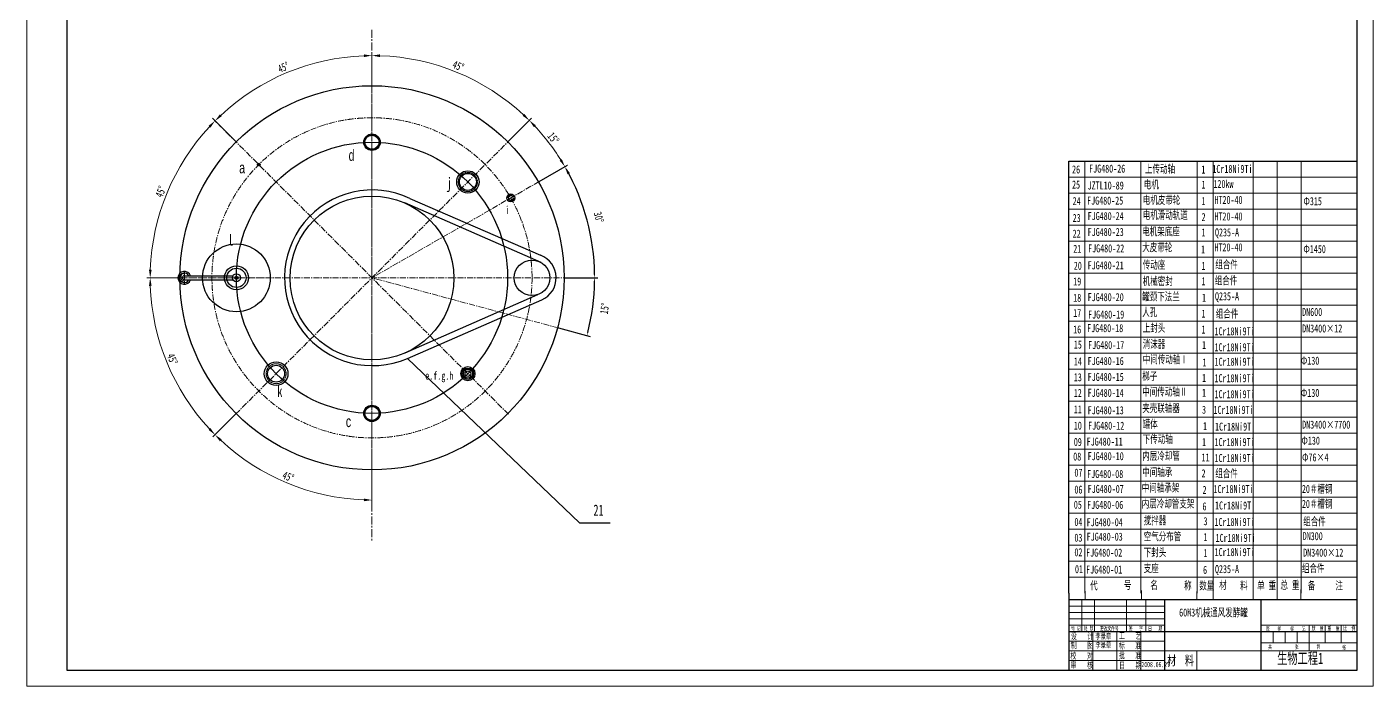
# Model space of a CAD drawing. Header units: millimetres. Extents: x 0 to 16820, y 0 to 23780.
# Drawn here: x 0 to 16820, y 0 to 8236 of the extents above; entities that cross this region are included whole.
import ezdxf

# ---------------------------------------------------------------- set-up
doc = ezdxf.new("R2010")
doc.units = ezdxf.units.MM
doc.header["$LTSCALE"] = 20
doc.linetypes.add('CENTER', pattern=[2, 1.25, -0.25, 0.25, -0.25])
for name, color, linetype, lineweight in [('text', 2, 'Continuous', 13), ('中心线', 1, 'CENTER', 13), ('尺寸线', 2, 'Continuous', 15), ('粗实线', 7, 'Continuous', 25), ('细实线', 3, 'Continuous', 15)]:
    doc.layers.add(name, color=color, linetype=linetype, lineweight=lineweight)
doc.styles.add('DIM', font='SIMFANG.TTF', dxfattribs={"width": 0.67, "height": 140})
doc.styles.add('汉字', font='SIMFANG.TTF', dxfattribs={"width": 0.67, "height": 100})
doc.dimstyles.new('机械', dxfattribs={"dimscale": 20, "dimtxt": 5, "dimasz": 2, "dimexe": 2, "dimexo": 0, "dimgap": 5, "dimtad": 2, "dimdec": 1, "dimlfac": 0.708333, "dimdsep": 46, "dimtxsty": 'DIM', "dimcen": 2.5, "dimadec": 0, "dimazin": 0, "dimtfac": 1, "dimtdec": 1, "dimtmove": 0, "dimatfit": 3, "dimfxl": 0, "dimarcsym": 0})

# ---------------------------------------------------------------- blocks, each defined once
blk = doc.blocks.new('*D0')
at = {"color": 0, "lineweight": -2}
for p, q in [((6402, 6305), (6756, 6509)), ((6724, 5101), (7133, 5101))]:
    blk.add_line(p, q, dxfattribs=at)
blk.add_arc((4317, 5101), 2777, 0.8254, 29.1746, dxfattribs=at)
at = {"color": 0}
for points in [[(6735, 6451), (6747, 6458), (6721, 6489)], [(7100, 5141), (7086, 5141), (7093, 5101)]]:
    blk.add_solid(points, dxfattribs=at)
at = {"layer": 'Defpoints', "color": 0}
for p in [(6402, 6305), (7051, 5583), (1900, 5101), (4312, 5098), (6724, 5101)]:
    blk.add_point(p, dxfattribs=at)
at = {"color": 0, "insert": (7144, 5858), "char_height": 100, "attachment_point": 5, "rotation": 285, "style": 'DIM'}
blk.add_mtext('30°', dxfattribs=at)
blk = doc.blocks.new('*D1')
at = {"color": 0, "lineweight": -2}
for p, q in [((6724, 5101), (7133, 5101)), ((6641, 4475), (7037, 4368))]:
    blk.add_line(p, q, dxfattribs=at)
blk.add_arc((4303, 5101), 2790, 345.8214, 359.1786, dxfattribs=at)
at = {"color": 0}
for points in [[(7086, 5061), (7100, 5061), (7093, 5101)], [(7015, 4416), (7002, 4419), (6998, 4379)]]:
    blk.add_solid(points, dxfattribs=at)
at = {"layer": 'Defpoints', "color": 0}
for p in [(1900, 5101), (4312, 5099), (6724, 5101), (7051, 4616), (6641, 4475)]:
    blk.add_point(p, dxfattribs=at)
at = {"color": 0, "insert": (7218, 4717), "char_height": 100, "attachment_point": 5, "rotation": 82.5, "style": 'DIM'}
blk.add_mtext('15°', dxfattribs=at)

msp = doc.modelspace()

# ---------------------------------------------------------------- linework, layer by layer
at = {"color": 4, "linetype": 'ByBlock'}
for p, q in [((4784.85, 6093.57), (6418.68, 5382.62)), ((6425.46, 5291.83), (4721.05, 6035.91))]:
    msp.add_line(p, q, dxfattribs=at)
at = {"color": 4}
for p, q in [((6378.29, 4888.78), (4723.64, 4160.98)), ((4754.74, 4094.53), (6431.84, 4824.49))]:
    msp.add_line(p, q, dxfattribs=at)
at = {"linetype": 'ByBlock'}
msp.add_circle((4311.54, 5100.87), 2400, dxfattribs=at)
at = {"color": 6, "linetype": 'ByBlock'}
msp.add_circle((4311.54, 5100.87), 1694.12, dxfattribs=at)
at = {"color": 6}
for centre in [(5509.46, 6298.8), (3113.62, 3902.95)]:
    msp.add_circle(centre, 105.88, dxfattribs=at)
at = {"color": 4, "linetype": 'ByBlock'}
msp.add_circle((4311.54, 5097.88), 1023.53, dxfattribs=at)
msp.add_circle((2617.42, 5100.87), 423.53)
at = {"color": 4}
for centre, radius in [((6311.54, 5100.87), 222.35), ((3113.62, 3902.95), 147.95)]:
    msp.add_circle(centre, radius, dxfattribs=at)
for centre, radius, start, end in [((4316.73, 5100.87), 1097.53, 64.752831, 293.521189), ((6311.54, 5100.87), 301.43, 293.521189, 69.17991)]:
    msp.add_arc(centre, radius, start, end, dxfattribs=at)
at = {"layer": '中心线', "ltscale": 4}
msp.add_line((4311.54, 8200.58), (4311.54, 1812.87), dxfattribs=at)
at = {"layer": '中心线', "ltscale": 3}
for p, q in [((4311.54, 7512.87), (4311.54, 2688.87)), ((4311.54, 7512.87), (4311.54, 2688.87)), ((2317.5, 7094.91), (6017.08, 3395.33)), ((2317.5, 7094.91), (6017.08, 3395.33)), ((2606, 3395.33), (6017.08, 6806.42)), ((2606, 3395.33), (6017.08, 6806.42)), ((6401.69, 6304.63), (4311.54, 5100.87)), ((6401.69, 6304.63), (4311.54, 5100.87)), ((2967.42, 5100.87), (1887.42, 5100.87)), ((2967.42, 5100.87), (1887.42, 5100.87)), ((2967.42, 5100.87), (1887.42, 5100.87)), ((2967.42, 5100.87), (1887.42, 5100.87)), ((1899.54, 5100.87), (6723.54, 5100.87)), ((1899.54, 5100.87), (6723.54, 5100.87)), ((1967.42, 5180.87), (1967.42, 5020.87)), ((1967.42, 5180.87), (1967.42, 5020.87)), ((1967.42, 5180.87), (1967.42, 5020.87)), ((1967.42, 5180.87), (1967.42, 5020.87)), ((6640.8, 4474.56), (4311.54, 5100.87)), ((6640.8, 4474.56), (4311.54, 5100.87))]:
    msp.add_line(p, q, dxfattribs=at)
for centre, radius in [((4311.54, 5100.87), 2000), ((4311.54, 5100.87), 2000), ((6044.89, 6098.63), 38), ((6044.89, 6098.63), 38)]:
    msp.add_circle(centre, radius, dxfattribs=at)
at = {"layer": '中心线', "color": 1}
msp.add_circle((5509.46, 6298.8), 119.79, dxfattribs=at)
at = {"layer": '中心线', "color": 4}
msp.add_circle((3113.62, 3902.95), 124.61, dxfattribs=at)
at = {"layer": '尺寸线'}
for p, q in [((4311.54, 7512.87), (4310.67, 7917.58)), ((4311.54, 7512.87), (4310.67, 7917.58)), ((4311.54, 7512.87), (4310.67, 7917.58)), ((4311.54, 7512.87), (4310.67, 7917.58)), ((2606, 6806.42), (2321.99, 7089.56)), ((2606, 6806.42), (2321.99, 7089.56)), ((2606, 6806.42), (2321.99, 7089.56)), ((2606, 6806.42), (2321.99, 7089.56)), ((6017.08, 6806.42), (6305.41, 7095.62)), ((6017.08, 6806.42), (6305.41, 7095.62)), ((6017.08, 6806.42), (6305.41, 7095.62)), ((6017.08, 6806.42), (6305.41, 7095.62)), ((6401.69, 6304.63), (6756.07, 6509.23)), ((6401.69, 6304.63), (6756.07, 6509.23)), ((6401.69, 6304.63), (6756.07, 6509.23)), ((6401.69, 6304.63), (6756.07, 6509.23)), ((1899.54, 5100.87), (1500.01, 5100.87)), ((1899.54, 5100.87), (1500.01, 5100.87)), ((1899.54, 5100.87), (1500.01, 5100.87)), ((1899.54, 5100.87), (1500.01, 5100.87)), ((2606, 3395.33), (2321.99, 3112.18)), ((2606, 3395.33), (2321.99, 3112.18)), ((2606, 3395.33), (2321.99, 3112.18)), ((2606, 3395.33), (2321.99, 3112.18)), ((4311.54, 2688.87), (4310.67, 2284.17)), ((4311.54, 2688.87), (4310.67, 2284.17))]:
    msp.add_line(p, q, dxfattribs=at)
for start, end in [(92.186805, 133.023473), (92.186805, 133.023473), (47.150837, 88.059706), (47.150837, 88.059706), (137.150572, 177.936451), (137.150572, 177.936451), (32.063549, 43.023738), (32.063549, 43.023738), (182.063549, 222.849428), (226.976527, 267.813195), (226.976527, 267.813195)]:
    msp.add_arc((4316.73, 5100.87), 2776.71, start, end, dxfattribs=at)
for points in [[(4210.44, 7892.23), (4211.11, 7858.9), (4310.75, 7877.58)], [(4210.44, 7892.23), (4211.11, 7858.9), (4310.75, 7877.58)], [(4410.48, 7859.33), (4411.01, 7892.66), (4310.75, 7877.58)], [(4410.48, 7859.33), (4411.01, 7892.66), (4310.75, 7877.58)], [(2433.77, 7118.88), (2410.59, 7142.84), (2350.31, 7061.32)], [(2433.77, 7118.88), (2410.59, 7142.84), (2350.31, 7061.32)], [(6216.64, 7148.63), (6193.54, 7124.6), (6277.17, 7067.3)], [(6216.64, 7148.63), (6193.54, 7124.6), (6277.17, 7067.3)], [(6334.73, 6983.84), (6358.68, 7007.02), (6277.17, 7067.3)], [(6334.73, 6983.84), (6358.68, 7007.02), (6277.17, 7067.3)], [(2268.98, 7000.8), (2293.01, 6977.69), (2350.31, 7061.32)], [(2268.98, 7000.8), (2293.01, 6977.69), (2350.31, 7061.32)], [(6684.16, 6583.51), (6655.6, 6566.33), (6721.43, 6489.23)], [(6684.16, 6583.51), (6655.6, 6566.33), (6721.43, 6489.23)], [(6755.28, 6393.67), (6784.45, 6409.81), (6721.43, 6489.23)], [(6755.28, 6393.67), (6784.45, 6409.81), (6721.43, 6489.23)], [(1558.48, 5200.56), (1525.15, 5201.16), (1540.01, 5100.87)], [(1558.48, 5200.56), (1525.15, 5201.16), (1540.01, 5100.87)], [(1525.15, 5000.59), (1558.48, 5001.19), (1540.01, 5100.87)], [(1525.15, 5000.59), (1558.48, 5001.19), (1540.01, 5100.87)], [(2293.01, 3224.05), (2268.98, 3200.95), (2350.31, 3140.42)], [(2293.01, 3224.05), (2268.98, 3200.95), (2350.31, 3140.42)], [(2410.59, 3058.91), (2433.77, 3082.87), (2350.31, 3140.42)], [(2410.59, 3058.91), (2433.77, 3082.87), (2350.31, 3140.42)], [(4211.11, 2342.84), (4210.44, 2309.52), (4310.75, 2324.17)], [(4211.11, 2342.84), (4210.44, 2309.52), (4310.75, 2324.17)]]:
    msp.add_solid(points, dxfattribs=at)
at = {"layer": '粗实线'}
for p, q in [((500, 23580), (500, 200)), ((500, 23580), (500, 200)), ((16620, 200), (16620, 23580)), ((16620, 200), (16620, 23580)), ((13020, 1160), (13020, 1080)), ((13020, 1160), (13020, 1080)), ((13020, 1080), (16620, 1080)), ((13020, 1080), (13020, 200)), ((13020, 1080), (16620, 1080)), ((13020, 1080), (13020, 200)), ((14220, 200), (14220, 1080)), ((14220, 200), (14220, 1080)), ((15420, 200), (15420, 1080)), ((15420, 200), (15420, 1080)), ((16620, 200), (16620, 1080)), ((16620, 200), (16620, 1080)), ((13020, 680), (14220, 680)), ((13020, 680), (14220, 680)), ((14220, 680), (15420, 680)), ((14220, 680), (15420, 680)), ((15420, 680), (16620, 680)), ((15420, 680), (16620, 680)), ((500, 200), (16620, 200)), ((500, 200), (16620, 200)), ((13020, 200), (16620, 200)), ((13020, 200), (16620, 200))]:
    msp.add_line(p, q, dxfattribs=at)
at = {"layer": '粗实线', "ltscale": 4}
for p, q in [((13020, 6560), (16620, 6560)), ((13020, 6560), (16620, 6560)), ((13020, 2760), (13020, 6560)), ((13020, 2760), (13020, 6360)), ((13020, 2160), (13020, 2760)), ((13020, 2160), (13020, 2760)), ((13020, 1160), (13020, 2160)), ((13020, 1160), (13020, 2160))]:
    msp.add_line(p, q, dxfattribs=at)
at = {"layer": '粗实线', "ltscale": 3}
for p, q in [((1967.42, 5125.87), (2579.97, 5125.87)), ((1967.42, 5125.87), (2579.97, 5125.87)), ((1967.42, 5125.87), (2579.97, 5125.87)), ((1967.42, 5125.87), (2579.97, 5125.87)), ((1967.42, 5075.87), (2579.97, 5075.87)), ((1967.42, 5075.87), (2579.97, 5075.87)), ((1967.42, 5075.87), (2579.97, 5075.87)), ((1967.42, 5075.87), (2579.97, 5075.87))]:
    msp.add_line(p, q, dxfattribs=at)
at = {"layer": '粗实线', "color": 3, "linetype": 'ByBlock'}
for centre, radius in [((4311.54, 6794.99), 102.9), ((4311.54, 6794.99), 88.24), ((2897.33, 6515.09), 16.32), ((2897.33, 6515.09), 14.12), ((5509.46, 3902.95), 88.24), ((5509.46, 3902.95), 70.59), ((5509.46, 3902.95), 56.47), ((5509.46, 3902.95), 35.29), ((4311.54, 3406.76), 102.9), ((4311.54, 3406.76), 88.24)]:
    msp.add_circle(centre, radius, dxfattribs=at)
at = {"layer": '粗实线', "color": 3, "linetype": 'CENTER'}
for centre, radius in [((4311.54, 6794.99), 94.64), ((4311.54, 6794.99), 88.24), ((4311.54, 3406.76), 94.64), ((4311.54, 3406.76), 88.24)]:
    msp.add_circle(centre, radius, dxfattribs=at)
at = {"layer": '粗实线', "color": 1, "linetype": 'CENTER'}
msp.add_circle((2897.33, 6515.09), 14.93, dxfattribs=at)
at = {"layer": '粗实线', "color": 1}
msp.add_circle((5509.46, 6298.8), 139.37, dxfattribs=at)
at = {"layer": '粗实线', "ltscale": 3}
for centre, radius in [((6044.89, 6098.63), 50), ((6044.89, 6098.63), 50), ((2617.42, 5100.87), 150), ((2617.42, 5100.87), 150), ((2617.42, 5100.87), 150), ((2617.42, 5100.87), 120), ((2617.42, 5100.87), 120), ((2617.42, 5100.87), 120), ((2617.42, 5100.87), 120), ((2617.42, 5100.87), 50), ((2617.42, 5100.87), 50), ((2617.42, 5100.87), 50), ((2617.42, 5100.87), 50), ((2617.42, 5100.87), 20), ((2617.42, 5100.87), 20), ((2617.42, 5100.87), 20), ((2617.42, 5100.87), 20)]:
    msp.add_circle(centre, radius, dxfattribs=at)
for radius, start, end in [(80, 18.209957, 341.790043), (80, 18.209957, 341.790043), (80, 18.209957, 341.790043), (80, 18.209957, 341.790043), (60, 24.624318, 335.375682), (60, 24.624318, 335.375682), (60, 24.624318, 335.375682), (60, 24.624318, 335.375682), (25, 90, 270), (25, 90, 270), (25, 90, 270), (25, 90, 270)]:
    msp.add_arc((1967.42, 5100.87), radius, start, end, dxfattribs=at)
at = {"layer": '细实线'}
for p, q in [((0, 23780), (0, 0)), ((0, 23780), (0, 0)), ((16820, 0), (16820, 23780)), ((16820, 0), (16820, 23780)), ((13020, 6160), (16620, 6160)), ((13020, 6160), (16620, 6160)), ((13020, 5960), (16620, 5960)), ((13020, 5960), (16620, 5960)), ((13020, 5760), (16620, 5760)), ((13020, 5760), (16620, 5760)), ((13020, 5560), (16620, 5560)), ((13020, 5560), (16620, 5560)), ((13020, 5360), (16620, 5360)), ((13020, 5360), (16620, 5360)), ((13020, 5160), (16620, 5160)), ((13020, 5160), (16620, 5160)), ((13020, 4960), (16620, 4960)), ((13020, 4960), (16620, 4960)), ((13020, 4760), (16620, 4760)), ((13020, 4760), (16620, 4760)), ((13020, 4560), (16620, 4560)), ((13020, 4560), (16620, 4560)), ((13020, 4360), (16620, 4360)), ((13020, 4360), (16620, 4360)), ((13020, 4160), (16620, 4160)), ((13020, 4160), (16620, 4160)), ((13020, 3960), (16620, 3960)), ((13020, 3960), (16620, 3960)), ((13020, 3760), (16620, 3760)), ((13020, 3760), (16620, 3760)), ((13020, 3560), (16620, 3560)), ((13020, 3560), (16620, 3560)), ((13020, 3360), (16620, 3360)), ((13020, 3360), (16620, 3360)), ((13020, 3160), (16620, 3160)), ((13020, 3160), (16620, 3160)), ((13020, 2960), (16620, 2960)), ((13020, 2960), (16620, 2960)), ((13020, 2760), (16620, 2760)), ((13020, 2760), (16620, 2760)), ((13020, 2760), (16620, 2760)), ((13020, 2760), (16620, 2760)), ((13020, 2560), (16620, 2560)), ((13020, 2560), (16620, 2560)), ((13020, 2160), (16620, 2160)), ((13020, 2160), (16620, 2160)), ((13020, 2160), (16620, 2160)), ((13020, 2160), (16620, 2160)), ((13020, 1960), (16620, 1960)), ((13020, 1960), (16620, 1960)), ((13020, 1760), (16620, 1760)), ((13020, 1760), (16620, 1760)), ((13020, 1560), (16620, 1560)), ((13020, 1560), (16620, 1560)), ((13020, 1360), (16620, 1360)), ((13020, 1360), (16620, 1360)), ((13223.49, 1186.33), (13223.49, 1076.03)), ((13223.49, 1186.33), (13223.49, 1076.03)), ((13924.87, 1192.82), (13924.87, 1076.03)), ((13924.87, 1192.82), (13924.87, 1076.03)), ((14619.76, 1179.84), (14619.76, 1076.03)), ((14619.76, 1179.84), (14619.76, 1076.03)), ((15321.14, 1186.33), (15321.14, 1076.03)), ((15321.14, 1186.33), (15321.14, 1076.03)), ((15619.88, 1186.33), (15619.88, 1076.03)), ((15619.88, 1186.33), (15619.88, 1076.03)), ((15918.61, 1205.79), (15918.61, 1076.03)), ((15918.61, 1205.79), (15918.61, 1076.03)), ((13180, 680), (13180, 1080)), ((13180, 680), (13180, 1080)), ((13340, 680), (13340, 1080)), ((13340, 680), (13340, 1080)), ((13740, 680), (13740, 1080)), ((13740, 680), (13740, 1080)), ((13980, 680), (13980, 1080)), ((13980, 680), (13980, 1080)), ((14821.08, 1173.35), (14821.08, 1076.03)), ((14821.08, 1173.35), (14821.08, 1076.03)), ((13020, 1000), (14220, 1000)), ((13020, 1000), (14220, 1000)), ((13020, 920), (14220, 920)), ((13020, 920), (14220, 920)), ((13020, 840), (14220, 840)), ((13020, 840), (14220, 840)), ((13020, 760), (14220, 760)), ((13020, 760), (14220, 760)), ((13320, 200), (13320, 680)), ((13320, 200), (13320, 680)), ((13620, 200), (13620, 680)), ((13620, 200), (13620, 680)), ((13920, 200), (13920, 680)), ((13920, 200), (13920, 680)), ((15420, 760), (16620, 760)), ((15420, 760), (16620, 760)), ((15570, 540), (15570, 680)), ((15570, 540), (15570, 680)), ((15720, 540), (15720, 680)), ((15720, 540), (15720, 680)), ((15870, 540), (15870, 680)), ((15870, 540), (15870, 680)), ((16020, 440), (16020, 760)), ((16020, 440), (16020, 760)), ((16220, 540), (16220, 760)), ((16220, 540), (16220, 760)), ((16420, 540), (16420, 760)), ((16420, 540), (16420, 760)), ((13020, 560), (14220, 560)), ((13020, 560), (14220, 560)), ((15420, 540), (16620, 540)), ((15420, 540), (16620, 540)), ((14220, 440), (13020, 440)), ((14220, 440), (13020, 440)), ((14220, 440), (16620, 440)), ((14220, 440), (16620, 440)), ((14618.82, 200), (14618.82, 440)), ((14618.82, 200), (14618.82, 440)), ((13020, 320), (14220, 320)), ((13020, 320), (14220, 320)), ((0, 0), (16820, 0))]:
    msp.add_line(p, q, dxfattribs=at)
at = {"layer": '细实线', "ltscale": 4}
for p, q in [((13220, 6360), (13220, 6560)), ((13920, 6360), (13920, 6560)), ((13920, 6360), (13920, 6560)), ((14620, 6360), (14620, 6560)), ((14620, 6360), (14620, 6560)), ((14820, 6360), (14820, 6560)), ((14820, 6360), (14820, 6560)), ((15320, 6360), (15320, 6560)), ((15320, 6360), (15320, 6560)), ((15620, 6360), (15620, 6560)), ((15620, 6360), (15620, 6560)), ((15920, 6360), (15920, 6560)), ((15920, 6360), (15920, 6560)), ((13020, 6360), (16620, 6360)), ((13020, 6360), (16620, 6360)), ((13220, 2760), (13220, 6360)), ((13220, 2760), (13220, 6360)), ((13920, 6360), (13920, 2760)), ((13920, 6360), (13920, 2760)), ((14620, 6360), (14620, 2760)), ((14620, 6360), (14620, 2760)), ((14820, 6360), (14820, 2760)), ((14820, 6360), (14820, 2760)), ((15320, 6360), (15320, 2760)), ((15320, 6360), (15320, 2760)), ((15620, 6360), (15620, 2760)), ((15620, 6360), (15620, 2760)), ((15920, 6360), (15920, 2760)), ((15920, 6360), (15920, 2760)), ((13220, 2160), (13220, 2760)), ((13220, 2160), (13220, 2760)), ((13920, 2760), (13920, 2160)), ((13920, 2760), (13920, 2160)), ((14620, 2760), (14620, 2160)), ((14620, 2760), (14620, 2160)), ((14820, 2760), (14820, 2160)), ((14820, 2760), (14820, 2160)), ((15320, 2760), (15320, 2160)), ((15320, 2760), (15320, 2160)), ((15620, 2760), (15620, 2160)), ((15620, 2760), (15620, 2160)), ((15920, 2760), (15920, 2160)), ((15920, 2760), (15920, 2160)), ((13020, 2360), (16620, 2360)), ((13020, 2360), (16620, 2360)), ((13220, 1160), (13220, 2160)), ((13220, 1160), (13220, 2160)), ((13920, 2160), (13920, 1160)), ((13920, 2160), (13920, 1160)), ((14620, 2160), (14620, 1160)), ((14620, 2160), (14620, 1160)), ((14820, 2160), (14820, 1160)), ((14820, 2160), (14820, 1160)), ((15320, 2160), (15320, 1160)), ((15320, 2160), (15320, 1160)), ((15620, 2160), (15620, 1160)), ((15620, 2160), (15620, 1160)), ((15920, 2160), (15920, 1160)), ((15920, 2160), (15920, 1160))]:
    msp.add_line(p, q, dxfattribs=at)
msp.add_circle((6044.89, 6098.63), 29, dxfattribs=at)
msp.add_circle((6044.89, 6098.63), 29, dxfattribs=at)

# ---------------------------------------------------------------- texts
at = {"attachment_point": 1, "style": 'DIM'}
for s, insert, char_height, width in [('{\\fSimSun|b0|i0|c134|p54;谢纪醒}', (13020, 534.54), 6, 335.8394), ('{\\C2;李景章}', (13351.12, 549.8), 70, 300), ('{\\H1.3x;\\C2;2008.06.27}', (13925.77, 301.82), 50, 300)]:
    msp.add_mtext(s, dxfattribs=dict(at, insert=insert, char_height=char_height, width=width))
at = {"layer": 'text', "ltscale": 4, "style": 'DIM', "width": 0.67}
for s, rotation, p in [('45°', 22.605139, (3159.84, 7659.47)), ('45°', 337.605271, (5307.87, 7728.12)), ('15°', 307.543644, (6496.45, 6870.64)), ('45°', 67.543511, (1690.55, 6094.85)), ('45°', 292.456489, (1746, 4129.82)), ('45°', 337.394861, (3182.9, 2597.67))]:
    msp.add_text(s, height=100, rotation=rotation, dxfattribs=at).set_placement(p)
at = {"layer": 'text', "ltscale": 4, "style": '汉字', "width": 0.67}
for s, height, p in [('26', 100, (13058.81, 6405.21)), ('j', 140, (5244.59, 6213.98)), ('j', 140, (5244.59, 6213.98)), ('25', 100, (13058.81, 6215.83)), ('1', 100, (14676.6, 6215.44)), ('1', 100, (14676.6, 6215.44)), ('24', 100, (13066.1, 6010.53)), ('1', 100, (14676.6, 6010.27)), ('1', 100, (14676.6, 6010.27)), ('23', 100, (13066.1, 5799.3)), ('2', 100, (14676.6, 5810.25)), ('2', 100, (14676.6, 5810.25)), ('l', 140, (2514.1, 5503.1)), ('l', 140, (2514.1, 5503.1)), ('22', 100, (13066.1, 5602.63)), ('1', 100, (14676.6, 5617.51)), ('1', 100, (14676.6, 5617.51)), ('21', 100, (13073.39, 5413.25)), ('1', 100, (14670.38, 5406.12)), ('1', 100, (14670.38, 5406.12)), ('20', 100, (13080.69, 5202.02)), ('1', 100, (14676.6, 5200.45)), ('1', 100, (14676.6, 5200.45)), ('c', 140, (1912.63, 5056.24)), ('c', 140, (1912.63, 5056.24)), ('19', 100, (13073.39, 5005.35)), ('1', 100, (14676.6, 5007.71)), ('1', 100, (14676.6, 5007.71)), ('18', 100, (13073.39, 4801.4)), ('1', 100, (14682.83, 4802.54)), ('1', 100, (14682.83, 4802.54)), ('17', 100, (13073.39, 4612.02)), ('1', 100, (14676.6, 4603.58)), ('1', 100, (14676.6, 4603.58)), ('16', 100, (13073.39, 4406.14)), ('1', 100, (14676.6, 4404.63)), ('1', 100, (14676.6, 4404.63)), ('15', 100, (13080.69, 4216.76)), ('1', 100, (14682.83, 4211.89)), ('1', 100, (14682.83, 4211.89)), ('14', 100, (13080.69, 4005.52)), ('1', 100, (14689.05, 3993.6)), ('1', 100, (14689.05, 3993.6)), ('13', 100, (13080.69, 3808.86)), ('1', 100, (14682.83, 3800.86)), ('1', 100, (14682.83, 3800.86)), ('k', 140, (3128.48, 3612.82)), ('k', 140, (3128.48, 3612.82)), ('12', 100, (13080.69, 3612.19)), ('1', 100, (14682.83, 3614.34)), ('1', 100, (14682.83, 3614.34)), ('11', 100, (13080.69, 3408.24)), ('3', 100, (14682.83, 3402.95)), ('3', 100, (14682.83, 3402.95)), ('10', 100, (13080.69, 3204.29)), ('1', 100, (14695.28, 3197.78)), ('1', 100, (14695.28, 3197.78)), ('09', 100, (13080.69, 3000.35)), ('1', 100, (14682.83, 2998.82)), ('1', 100, (14682.83, 2998.82)), ('08', 100, (13073.39, 2818.25)), ('11', 100, (14676.6, 2806.09)), ('11', 100, (14676.6, 2806.09)), ('07', 100, (13087.98, 2616.7)), ('2', 100, (14676.6, 2608.18)), ('2', 100, (14676.6, 2608.18)), ('06', 100, (13087.98, 2405.46)), ('2', 100, (14689.05, 2401.16)), ('2', 100, (14689.05, 2401.16)), ('05', 100, (13080.69, 2216.08)), ('6', 100, (14689.05, 2195.99)), ('6', 100, (14689.05, 2195.99)), ('04', 100, (13087.98, 2000.9)), ('04', 100, (13087.98, 2000.9)), ('3', 100, (14701.5, 2010.51)), ('3', 100, (14701.5, 2010.51)), ('03', 100, (13087.98, 1804.23)), ('03', 100, (13087.98, 1804.23)), ('1', 100, (14701.5, 1811.56)), ('1', 100, (14701.5, 1811.56)), ('02', 100, (13087.98, 1622.14)), ('02', 100, (13087.98, 1622.14)), ('1', 100, (14701.5, 1612.6)), ('1', 100, (14701.5, 1612.6)), ('01', 100, (13095.27, 1410.9)), ('01', 100, (13095.27, 1410.9)), ('6', 100, (14695.28, 1401.21)), ('6', 100, (14695.28, 1401.21)), ('代', 100, (13284.88, 1205.49)), ('代', 100, (13284.88, 1205.49)), ('号', 100, (13707.84, 1212.77)), ('号', 100, (13707.84, 1212.77)), ('名', 100, (14036.01, 1212.77)), ('名', 100, (14036.01, 1212.77)), ('称', 100, (14458.98, 1205.49)), ('称', 100, (14458.98, 1205.49)), ('数量', 100, (14648.58, 1205.49)), ('数量', 100, (14648.58, 1205.49)), ('材', 100, (14896.53, 1212.77)), ('材', 100, (14896.53, 1212.77)), ('料', 100, (15159.06, 1205.49)), ('料', 100, (15159.06, 1205.49)), ('单 重', 100, (15370.54, 1205.49)), ('单 重', 100, (15370.54, 1205.49)), ('总 重', 100, (15662.24, 1212.77)), ('总 重', 100, (15662.24, 1212.77)), ('备     注', 100, (16004.99, 1205.49)), ('备     注', 100, (16004.99, 1205.49))]:
    msp.add_text(s, height=height, dxfattribs=at).set_placement(p)
at = {"layer": 'text', "style": '汉字', "width": 0.67}
for s, height, p in [('FJG480-26', 100, (13272.14, 6415.31)), ('FJG480-26', 100, (13272.14, 6415.31)), ('上传动轴', 100, (13970.39, 6411.83)), ('上传动轴', 100, (13970.39, 6411.83)), ('1', 100, (14674.18, 6403.28)), ('1', 100, (14674.18, 6403.28)), ('1Cr18Ni9Ti', 100, (14811.74, 6412.05)), ('1Cr18Ni9Ti', 100, (14811.74, 6412.05)), ('JZTL10-89', 100, (13253.31, 6204.39)), ('电机', 100, (13954.54, 6216.33)), ('电机', 100, (13954.54, 6216.33)), ('120kw', 100, (14824.9, 6223.38)), ('FJG480-25', 100, (13247.04, 6015.64)), ('FJG480-25', 100, (13247.04, 6015.64)), ('电机皮带轮', 100, (13942.09, 6023.59)), ('电机皮带轮', 100, (13942.09, 6023.59)), ('HT20-40', 100, (14837.62, 6024.18)), ('HT20-40', 100, (14837.62, 6024.18)), ('Φ315', 100, (15949.93, 6008.21)), ('i', 100, (5976.55, 5898.35)), ('i', 100, (5976.55, 5898.35)), ('FJG480-24', 100, (13253.27, 5822.91)), ('FJG480-24', 100, (13253.27, 5822.91)), ('电机滑动轨道', 100, (13942.09, 5835.41)), ('电机滑动轨道', 100, (13942.09, 5835.41)), ('HT20-40', 100, (14837.62, 5818.19)), ('HT20-40', 100, (14837.62, 5818.19)), ('FJG480-23', 100, (13253.27, 5623.95)), ('FJG480-23', 100, (13253.27, 5623.95)), ('电机架底座', 100, (13935.86, 5630.24)), ('电机架底座', 100, (13935.86, 5630.24)), ('Q235-A', 100, (14844.42, 5618.65)), ('Q235-A', 100, (14844.42, 5618.65)), ('FJG480-22', 100, (13259.49, 5418.78)), ('FJG480-22', 100, (13259.49, 5418.78)), ('大皮带轮', 100, (13935.86, 5431.28)), ('大皮带轮', 100, (13935.86, 5431.28)), ('HT20-40', 100, (14837.62, 5431.97)), ('HT20-40', 100, (14837.62, 5431.97)), ('Φ1450', 100, (15948.82, 5409.9)), ('FJG480-21', 100, (13253.27, 5207.39)), ('FJG480-21', 100, (13253.27, 5207.39)), ('传动座', 100, (13942.09, 5213.67)), ('传动座', 100, (13942.09, 5213.67)), ('组合件', 100, (14848.77, 5217.83)), ('组合件', 100, (14848.77, 5217.83)), ('机械密封', 100, (13942.09, 5008.5)), ('机械密封', 100, (13942.09, 5008.5)), ('组合件', 100, (14842.32, 5018.28)), ('组合件', 100, (14842.32, 5018.28)), ('FJG480-20', 100, (13253.27, 4809.48)), ('FJG480-20', 100, (13253.27, 4809.48)), ('罐颈下法兰', 100, (13935.86, 4817.39)), ('罐颈下法兰', 100, (13935.86, 4817.39)), ('Q235-A', 100, (14844.42, 4820.45)), ('Q235-A', 100, (14844.42, 4820.45)), ('人孔', 100, (13935.86, 4621.48)), ('人孔', 100, (13935.86, 4621.48)), ('组合件', 100, (14855.21, 4603.17)), ('组合件', 100, (14855.21, 4603.17)), ('DN600', 100, (15933.93, 4624.43)), ('DN600', 100, (15933.93, 4624.43)), ('FJG480-19', 100, (13259.49, 4591.88)), ('FJG480-19', 100, (13259.49, 4591.88)), ('FJG480-18', 100, (13247.04, 4422.07)), ('FJG480-18', 100, (13247.04, 4422.07)), ('上封头', 100, (13942.09, 4424.96)), ('上封头', 100, (13942.09, 4424.96)), ('1Cr18Ni9Ti', 100, (14838.71, 4382.95)), ('1Cr18Ni9Ti', 100, (14838.71, 4382.95)), ('DN3400×12', 100, (15933.93, 4418.44)), ('FJG480-17', 100, (13259.49, 4210.68)), ('FJG480-17', 100, (13259.49, 4210.68)), ('消沫器', 100, (13942.09, 4224.39)), ('消沫器', 100, (13942.09, 4224.39)), ('1Cr18Ni9Ti', 100, (14838.71, 4183.4)), ('1Cr18Ni9Ti', 100, (14838.71, 4183.4)), ('FJG480-16', 100, (13253.27, 4011.72)), ('FJG480-16', 100, (13253.27, 4011.72)), ('中间传动轴Ⅰ', 100, (13942.09, 4031.65)), ('中间传动轴Ⅰ', 100, (13942.09, 4031.65)), ('1Cr18Ni9Ti', 100, (14838.71, 4002.64)), ('1Cr18Ni9Ti', 100, (14838.71, 4002.64)), ('Φ130', 100, (15917.52, 4016.05)), ('e.f.g.h', 100, (4977.3, 3828.12)), ('FJG480-15', 100, (13253.27, 3812.77)), ('FJG480-15', 100, (13253.27, 3812.77)), ('梯子', 100, (13935.86, 3821.88)), ('梯子', 100, (13935.86, 3821.88)), ('1Cr18Ni9Ti', 100, (14838.71, 3796.66)), ('1Cr18Ni9Ti', 100, (14838.71, 3796.66)), ('FJG480-14', 100, (13253.27, 3613.82)), ('FJG480-14', 100, (13253.27, 3613.82)), ('中间传动轴Ⅱ', 100, (13935.86, 3627.52)), ('中间传动轴Ⅱ', 100, (13935.86, 3627.52)), ('1Cr18Ni9Ti', 100, (14838.71, 3597.11)), ('1Cr18Ni9Ti', 100, (14838.71, 3597.11)), ('Φ130', 100, (15917.52, 3613.49)), ('夹壳联轴器', 100, (13935.86, 3422.35)), ('夹壳联轴器', 100, (13935.86, 3422.35)), ('FJG480-13', 100, (13253.27, 3396.21)), ('FJG480-13', 100, (13253.27, 3396.21)), ('1Cr18Ni9Ti', 100, (14825.82, 3400.92)), ('1Cr18Ni9Ti', 100, (14825.82, 3400.92)), ('FJG480-12', 100, (13259.49, 3203.47)), ('FJG480-12', 100, (13259.49, 3203.47)), ('罐体', 100, (13942.09, 3224.06)), ('罐体', 100, (13942.09, 3224.06)), ('1Cr18Ni9Ti', 100, (14845.15, 3191.57)), ('1Cr18Ni9Ti', 100, (14845.15, 3191.57)), ('DN3400×7700', 100, (15933.93, 3216.82)), ('FJG480-11', 100, (13240.82, 3004.52)), ('FJG480-11', 100, (13240.82, 3004.52)), ('下传动轴', 100, (13942.09, 3035.92)), ('下传动轴', 100, (13942.09, 3035.92)), ('1Cr18Ni9Ti', 100, (14838.71, 2998.46)), ('1Cr18Ni9Ti', 100, (14838.71, 2998.46)), ('Φ130', 100, (15924.98, 3017.11)), ('FJG480-10', 100, (13253.27, 2822.69)), ('FJG480-10', 100, (13253.27, 2822.69)), ('内层冷却管', 100, (13935.86, 2825.61)), ('内层冷却管', 100, (13935.86, 2825.61)), ('1Cr18Ni9Ti', 100, (14838.71, 2798.91)), ('1Cr18Ni9Ti', 100, (14838.71, 2798.91)), ('Φ76×4', 100, (15932.45, 2808.37)), ('FJG480-08', 100, (13247.04, 2599.91)), ('FJG480-08', 100, (13247.04, 2599.91)), ('中间轴承', 100, (13935.86, 2622.02)), ('中间轴承', 100, (13935.86, 2622.02)), ('组合件', 100, (14848.77, 2608.07)), ('组合件', 100, (14848.77, 2608.07)), ('中间轴承架', 100, (13929.64, 2427.66)), ('中间轴承架', 100, (13929.64, 2427.66)), ('20＃槽钢', 100, (15930.68, 2413.11)), ('20＃槽钢', 100, (15930.68, 2413.11)), ('FJG480-07', 100, (13253.27, 2413.39)), ('FJG480-07', 100, (13253.27, 2413.39)), ('1Cr18Ni9Ti', 100, (14825.82, 2412.19)), ('1Cr18Ni9Ti', 100, (14825.82, 2412.19)), ('FJG480-06', 100, (13247.04, 2214.43)), ('内层冷却管支架', 100, (13929.64, 2228.71)), ('内层冷却管支架', 100, (13929.64, 2228.71)), ('1Cr18Ni9Ti', 100, (14845.15, 2206.21)), ('1Cr18Ni9Ti', 100, (14845.15, 2206.21)), ('20＃槽钢', 100, (15930.68, 2226.43)), ('20＃槽钢', 100, (15930.68, 2226.43)), ('FJG480-04', 100, (13240.82, 1997.87)), ('FJG480-04', 100, (13240.82, 1997.87)), ('搅拌器', 100, (13954.54, 2019.99)), ('搅拌器', 100, (13954.54, 2019.99)), ('1Cr18Ni9Ti', 100, (14838.71, 2000.68)), ('1Cr18Ni9Ti', 100, (14838.71, 2000.68)), ('组合件', 100, (15946.87, 2007.7)), ('组合件', 100, (15946.87, 2007.7)), ('FJG480-03', 100, (13240.82, 1816.61)), ('FJG480-03', 100, (13240.82, 1816.61)), ('空气分布管', 100, (13954.54, 1819.41)), ('空气分布管', 100, (13954.54, 1819.41)), ('1Cr18Ni9Ti', 100, (14851.6, 1801.13)), ('1Cr18Ni9Ti', 100, (14851.6, 1801.13)), ('DN300', 100, (15940.38, 1823.55)), ('DN300', 100, (15940.38, 1823.55)), ('FJG480-02', 100, (13234.59, 1617.65)), ('FJG480-02', 100, (13234.59, 1617.65)), ('下封头', 100, (13954.54, 1620.46)), ('下封头', 100, (13954.54, 1620.46)), ('1Cr18Ni9Ti', 100, (14839.35, 1624)), ('1Cr18Ni9Ti', 100, (14839.35, 1624)), ('DN3400×12', 100, (15946.82, 1617.56)), ('支座', 100, (13954.54, 1423.12)), ('支座', 100, (13954.54, 1423.12)), ('组合件', 100, (15931.47, 1422.73)), ('组合件', 100, (15931.47, 1422.73)), ('FJG480-01', 100, (13234.59, 1406.26)), ('FJG480-01', 100, (13234.59, 1406.26)), ('Q235-A', 100, (14844.42, 1411.58)), ('Q235-A', 100, (14844.42, 1411.58)), ('设   计', 80, (13043.17, 584.67)), ('标 记', 50, (13046.72, 696.33)), ('处 数', 50, (13204.93, 696.33)), ('更改文件号', 50, (13407.19, 693.77)), ('工   艺', 80, (13644.35, 589.2)), ('签   字', 50, (13767.75, 695.55)), ('日   期', 50, (14009.21, 693.77)), ('图', 50, (15486.48, 693.77)), ('图', 50, (15486.48, 693.77)), ('样', 50, (15624.45, 693.77)), ('样', 50, (15624.45, 693.77)), ('标', 50, (15785.42, 693.77)), ('标', 50, (15785.42, 693.77)), ('记', 50, (15929.15, 693.77)), ('记', 50, (15929.15, 693.77)), ('数  量', 50, (16052.68, 695.51)), ('数  量', 50, (16052.68, 695.51)), ('重  量', 50, (16251.35, 695.77)), ('重  量', 50, (16251.35, 695.77)), ('比  例', 50, (16448.29, 697.78)), ('比  例', 50, (16448.29, 697.78)), ('制   图', 80, (13043.17, 469.83)), ('标   准', 80, (13642.41, 467.08)), ('共', 50, (15509.47, 464.09)), ('共', 50, (15509.47, 464.09)), ('张', 50, (15842.91, 464.09)), ('张', 50, (15842.91, 464.09)), ('第', 50, (16113.11, 464.09)), ('第', 50, (16113.11, 464.09)), ('张', 50, (16435.05, 458.34)), ('张', 50, (16435.05, 458.34)), ('校   对', 80, (13038.11, 338.73)), ('批   准', 80, (13642.41, 343.4)), ('材  料', 120, (14247.06, 260.53)), ('材  料', 120, (14247.06, 260.53)), ('审   核', 80, (13039.45, 221.51)), ('日   期', 80, (13646.13, 220.55))]:
    msp.add_text(s, height=height, dxfattribs=at).set_placement(p)
at = {"layer": 'text', "attachment_point": 1}
for s, insert, char_height, width, style in [('60{\\fSimSun|b0|i0|c134|p2;M3}机械通风发酵罐', (14397.01, 969.45), 100, 834.01, '汉字'), ('李景章', (13350.71, 658.09), 70, 240.28, 'DIM')]:
    msp.add_mtext(s, dxfattribs=dict(at, insert=insert, char_height=char_height, width=width, style=style))
at = {"layer": '粗实线', "color": 3, "linetype": 'CENTER', "char_height": 140, "attachment_point": 1, "style": 'DIM'}
for s, insert, width in [('{\\fArial|b0|i0|c0|p32;d}', (4019.77, 6702.39), 238.78), ('{\\fArial|b0|i0|c0|p32;c}', (3985.34, 3376.05), 227.84)]:
    msp.add_mtext(s, dxfattribs=dict(at, insert=insert, width=width))
at = {"layer": '粗实线', "color": 3, "linetype": 'ByBlock', "char_height": 140, "attachment_point": 1, "style": 'DIM'}
for s, insert, width in [('{\\fArial|b0|i0|c0|p32;a}', (2652.4, 6546.87), 139.9448), ('21', (7078.24, 2268.07), 1659.3347), ('{\\C2;生物工程1}', (15621.14, 416.85), 1081.7268)]:
    msp.add_mtext(s, dxfattribs=dict(at, insert=insert, width=width))

# ---------------------------------------------------------------- dimensions: what is measured, and where the dimension line sits
dim = msp.add_angular_dim_2l(base=(7051.26, 5583.04), line1=((1899.54, 5100.87), (6723.54, 5100.87)), line2=((6401.69, 6304.63), (4311.54, 5097.88)), dimstyle='机械')
dim.commit()
dim.dimension.update_dxf_attribs({"geometry": '*D0', "text_midpoint": (7143.72, 5858.36)})
dim = msp.add_angular_dim_2l(base=(7051.06, 4616.38), line1=((6640.8, 4474.56), (4311.54, 5098.68)), line2=((1899.54, 5100.87), (6723.54, 5100.87)), dimstyle='机械', override={"dimtad": 2, "dimjust": 0, "dimtix": 1, "dimtofl": 1})
dim.commit()
dim.dimension.update_dxf_attribs({"geometry": '*D1', "text_midpoint": (7218.29, 4717.12)})

# ---------------------------------------------------------------- leaders
at = {"layer": '粗实线', "color": 3, "linetype": 'ByBlock'}
msp.add_leader([(4754.74, 4094.53), (6904.95, 2041.48), (7288.48, 2041.48)], dimstyle='机械', override={"dimgap": 5, "dimtad": 0}, dxfattribs=at)

doc.saveas('drawing.dxf')
